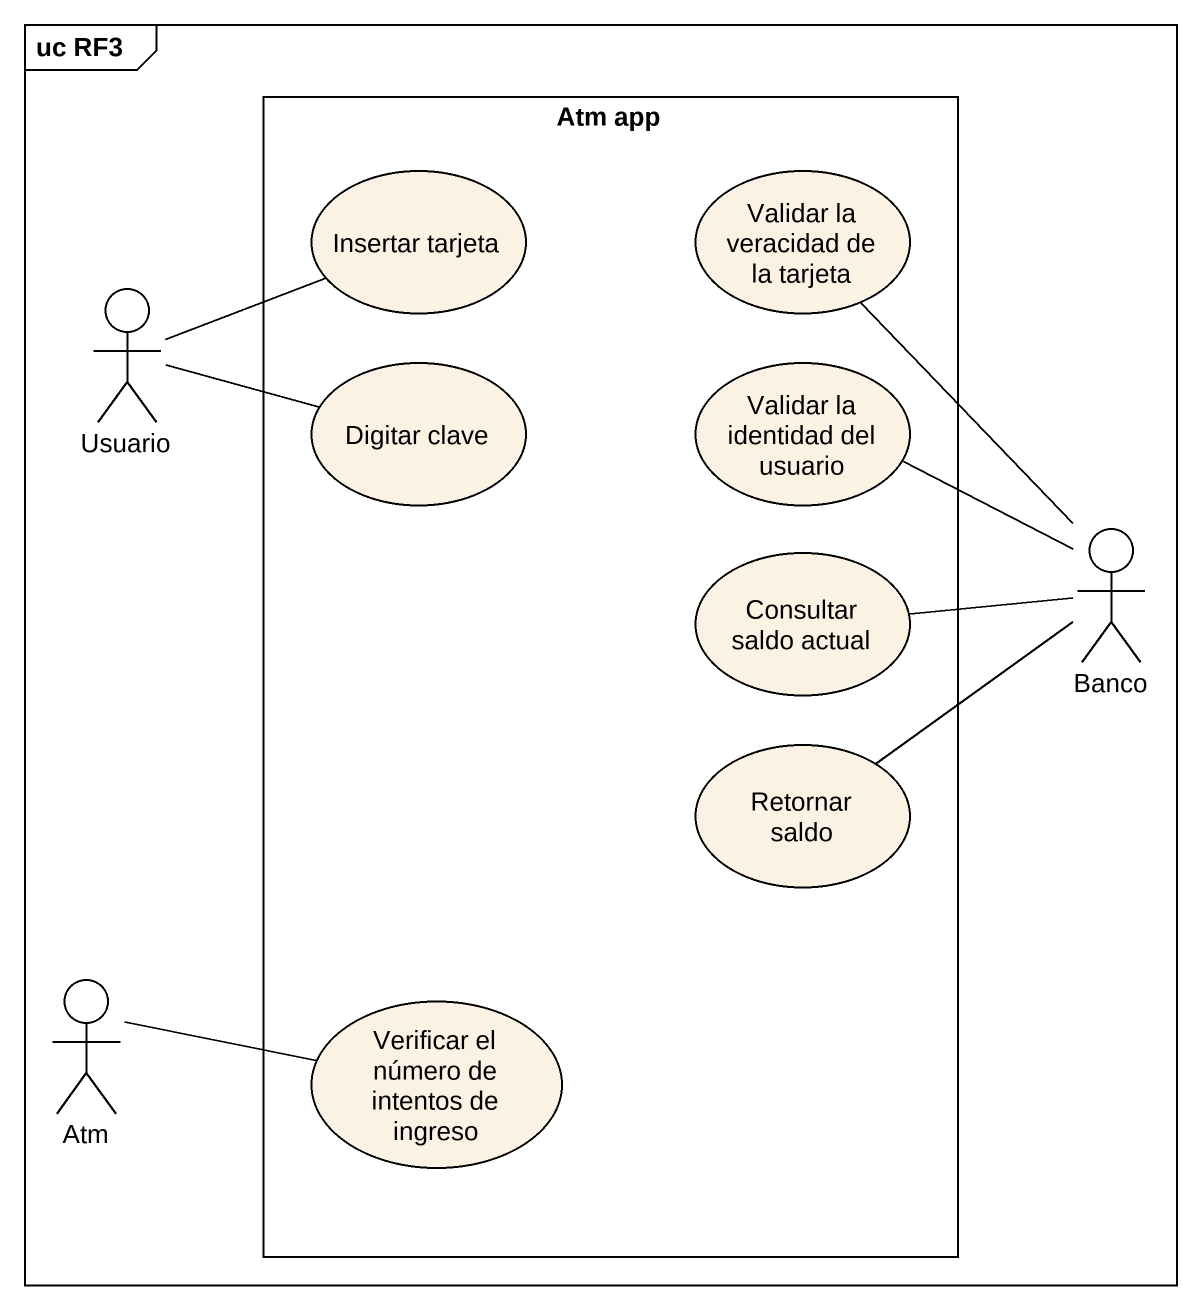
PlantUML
@startuml
mainframe uc RF3
rectangle "Atm app" as Atm_app {
  usecase "Insertar tarjeta" as Insertar_tarjeta
  usecase "Validar la veracidad de la tarjeta" as Validar_la_veracidad_de_la
  usecase "Digitar clave" as Digitar_clave
  usecase "Validar la identidad del usuario" as Validar_la_identidad_del
  usecase "Consultar saldo actual" as Consultar_saldo_actual
  usecase "Retornar saldo" as Retornar_saldo
  usecase "Verificar el número de intentos de ingreso" as Verificar_el_número_de
}
actor Usuario
actor Banco
actor Atm
Validar_la_veracidad_de_la -- Banco
Usuario -right- Insertar_tarjeta
Usuario -right- Digitar_clave
Validar_la_identidad_del -- Banco
Consultar_saldo_actual -right- Banco
Retornar_saldo -right- Banco
Atm -right- Verificar_el_número_de
@enduml
